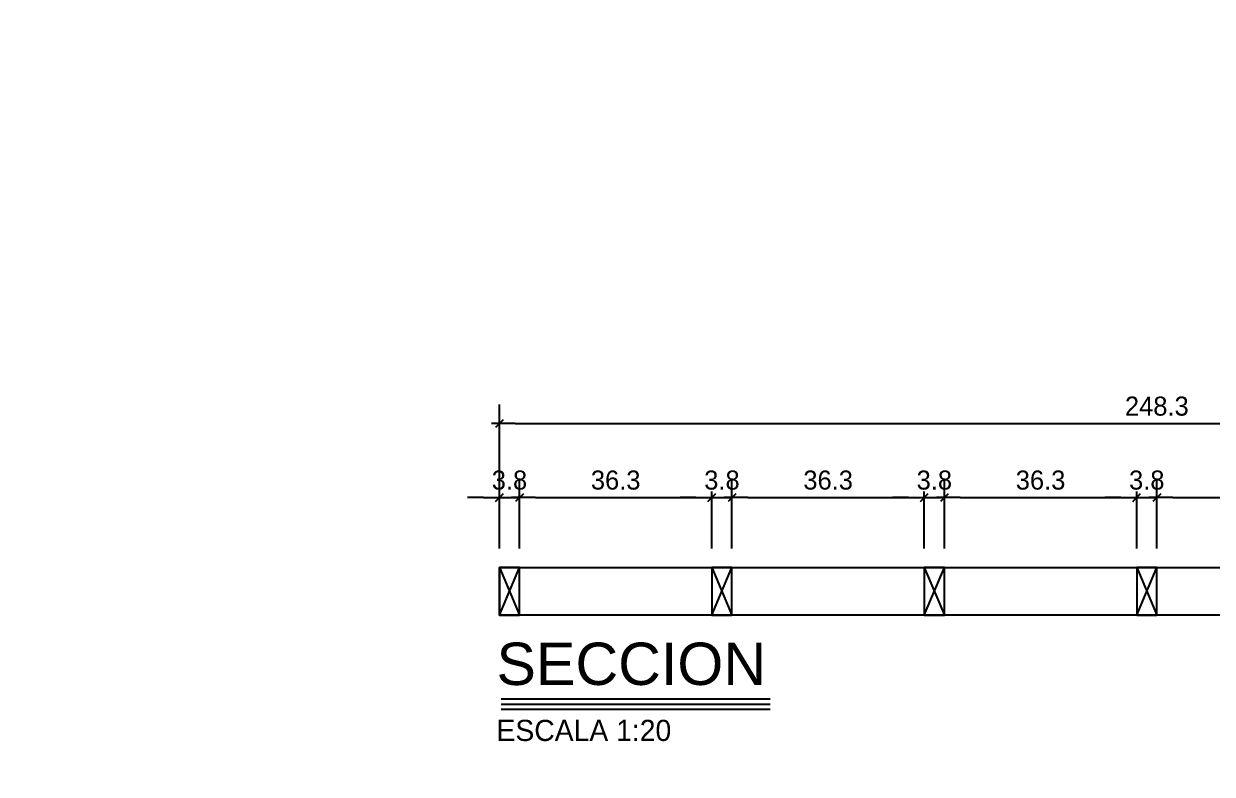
# Model space of a CAD drawing. Header units: millimetres. Extents: x 19458 to 19711, y 4351 to 4752.
# Drawn here: x 19488.969 to 19491.214, y 4521.53 to 4522.947 of the extents above; entities that cross this region are included whole.
import ezdxf
from ezdxf.enums import TextEntityAlignment as Align

# ---------------------------------------------------------------- set-up
doc = ezdxf.new("R2010")
doc.units = ezdxf.units.MM
for name, color, linetype in [('0 @ 0.2', 7, 'Continuous'), ('cotas', 1, 'Continuous'), ('cotas @ 500', 1, 'Continuous'), ('PANELES PARED', 2, 'Continuous'), ('TEXTOS TITULOS @ 0.2', 3, 'Continuous')]:
    doc.layers.add(name, color=color, linetype=linetype)
doc.styles.add('century gothic', font='GOTHIC.TTF')
doc.styles.add('COTAS SMC', font='GOTHIC.TTF')
doc.styles.add('NOTAS', font='GOTHIC.TTF')
doc.styles.add('SMCtitulos', font='sanss___.ttf')
doc.dimstyles.new('ANOTATIVE 100 SMCONSTRUCCIONES', dxfattribs={"dimscale": 0, "dimtxt": 0.18, "dimasz": 0.15, "dimexe": 0.18, "dimexo": 0.09, "dimgap": 0.1, "dimtad": 1, "dimzin": 0, "dimdsep": 46, "dimtxsty": 'century gothic', "dimblk1": 'FLECHA1', "dimblk2": 'FLECHA1', "dimsah": 1, "dimcen": 0.18, "dimdle": 0.075, "dimclrd": 1, "dimclre": 1, "dimclrt": 2, "dimaunit": 1, "dimadec": 0, "dimazin": 0, "dimtfac": 0.75, "dimtix": 1, "dimtmove": 2, "dimatfit": 3, "dimfxl": 0.09, "dimtvp": 1.5, "dimtfill": 1, "dimtolj": 1, "dimtzin": 0, "dimarcsym": 0})
doc.dimstyles.new('ANOTATIVE CM SMCONSTRUCCIONES', dxfattribs={"dimscale": 0, "dimtxt": 0.18, "dimasz": 0.15, "dimexe": 0.18, "dimexo": 0.18, "dimgap": 0.07, "dimtad": 1, "dimdec": 1, "dimlfac": 100, "dimdsep": 46, "dimtxsty": 'century gothic', "dimblk1": 'FLECHA1', "dimblk2": 'FLECHA1', "dimsah": 1, "dimcen": 0.18, "dimdle": 0.075, "dimclrd": 1, "dimclre": 1, "dimclrt": 2, "dimaunit": 1, "dimadec": 0, "dimazin": 2, "dimtfac": 0.75, "dimtdec": 1, "dimtix": 1, "dimtmove": 2, "dimatfit": 3, "dimfxl": 0.09, "dimtvp": 1.5, "dimtfill": 1, "dimtolj": 1, "dimtzin": 0, "dimarcsym": 0})
doc.dimstyles.new('PIES SMCONSTRUCCIONES', dxfattribs={"dimscale": 0, "dimtxt": 0.18, "dimasz": 0.2, "dimexe": 0.18, "dimexo": 0, "dimgap": 0.1, "dimtad": 1, "dimdec": 0, "dimlfac": 39.370079, "dimzin": 0, "dimdsep": 46, "dimlunit": 4, "dimtxsty": 'COTAS SMC', "dimblk1": 'FLECHA1', "dimblk2": 'FLECHA1', "dimsah": 1, "dimcen": 0.2, "dimdle": 0.075, "dimclrd": 1, "dimclre": 1, "dimclrt": 2, "dimaunit": 1, "dimadec": 0, "dimazin": 0, "dimtfac": 0.75, "dimtdec": 0, "dimtix": 1, "dimtmove": 2, "dimatfit": 3, "dimfxl": 0.09, "dimtvp": 1.5, "dimtfill": 1, "dimtolj": 1, "dimtzin": 0, "dimarcsym": 0})

# ---------------------------------------------------------------- blocks, each defined once
blk = doc.blocks.new('FLECHA1')
at = {"color": 4}
blk.add_line((-0.246176, -0.248081), (0.248081, 0.25), dxfattribs=at)
at = {"color": 1}
blk.add_line((-1, 0), (0.496162, 0), dxfattribs=at)
blk = doc.blocks.new('*D574')
at = {"layer": 'cotas', "color": 1, "lineweight": -2, "transparency": 16777216}
for p, q in [((19614.326, 4625.8448), (19614.326, 4700.8448)), ((19570.9836, 4550.8448), (19524.326, 4550.8448)), ((19614.326, 4548.4298), (19614.326, 4550.8448)), ((19570.5339, 4548.4298), (19524.326, 4548.4298)), ((19614.326, 4473.4298), (19614.326, 4398.4298))]:
    blk.add_line(p, q, dxfattribs=at)
at = {"layer": 'Defpoints', "color": 0, "transparency": 16777216}
for p in [(19614.326, 4550.8448), (19615.9836, 4550.8448), (19615.5339, 4548.4298)]:
    blk.add_point(p, dxfattribs=at)
at = {"layer": 'cotas', "color": 1, "lineweight": -2, "transparency": 16777216, "xscale": 75, "yscale": 75, "zscale": 75}
for p, rotation in [((19614.326, 4550.8448), 270), ((19614.326, 4548.4298), 90)]:
    blk.add_blockref('FLECHA1', p, dxfattribs=dict(at, rotation=rotation))
at = {"layer": 'cotas', "color": 2, "transparency": 16777216, "insert": (19517.3376, 4549.6373), "char_height": 90, "attachment_point": 5, "rotation": 90, "style": 'century gothic', "bg_fill": 3, "box_fill_scale": 1.1, "bg_fill_color": 256, "bg_fill_true_color": 13158600, "bg_fill_transparency": 0}
blk.add_mtext('\\A1;2.42', dxfattribs=at)
blk = doc.blocks.new('*D629')
at = {"layer": 'cotas', "color": 1, "lineweight": -2, "transparency": 16777216}
for p, q in [((19620.0128, 4651.7533), (19620.0128, 4751.7533)), ((19620.4168, 4551.7533), (19530.0128, 4551.7533)), ((19620.0128, 4550.5333), (19620.0128, 4551.7533)), ((19620.4168, 4550.5333), (19530.0128, 4550.5333)), ((19620.0128, 4450.5333), (19620.0128, 4350.5333))]:
    blk.add_line(p, q, dxfattribs=at)
at = {"layer": 'Defpoints', "color": 0, "transparency": 16777216}
for p in [(19620.0128, 4551.7533), (19620.4168, 4551.7533), (19620.4168, 4550.5333)]:
    blk.add_point(p, dxfattribs=at)
at = {"layer": 'cotas', "color": 1, "lineweight": -2, "transparency": 16777216, "xscale": 100, "yscale": 100, "zscale": 100}
for p, rotation in [((19620.0128, 4551.7533), 270), ((19620.0128, 4550.5333), 90)]:
    blk.add_blockref('FLECHA1', p, dxfattribs=dict(at, rotation=rotation))
at = {"layer": 'cotas', "color": 2, "transparency": 16777216, "insert": (19523.8809, 4551.1433), "char_height": 90, "attachment_point": 5, "rotation": 90, "style": 'COTAS SMC', "bg_fill": 3, "box_fill_scale": 1.1, "bg_fill_color": 256, "bg_fill_true_color": 13158600, "bg_fill_transparency": 0}
blk.add_mtext("\\A1;4'", dxfattribs=at)
blk = doc.blocks.new('PZ1')
at = {"layer": 'PANELES PARED'}
for p, q in [((19503.9863, 4507.8495), (19504.0243, 4507.7595)), ((19503.9863, 4507.7595), (19504.0243, 4507.8495))]:
    blk.add_line(p, q, dxfattribs=at)
blk.add_lwpolyline([(19503.9863, 4507.7595), (19504.0243, 4507.7595), (19504.0243, 4507.8495), (19503.9863, 4507.8495)], close=True, dxfattribs=at)
blk = doc.blocks.new('*U235')
at = {"color": 2}
blk.add_line((0, 0.052), (2.541, 0.052), dxfattribs=at)
at = {"color": 250}
blk.add_line((0, 0), (2.541, 0), dxfattribs=at)
at = {"color": 7}
blk.add_line((0, -0.047), (2.541, -0.047), dxfattribs=at)
at = {"color": 0, "linetype": 'ByBlock', "lineweight": -2, "style": 'NOTAS'}
for tag, p in [('1TITLE', (0.027, 1.014)), ('2TITLE', (-0.043, 0.181))]:
    blk.add_attdef(tag, p, '', height=0.3, dxfattribs=at)
blk.add_attdef('SCALE', text='', height=0.18, dxfattribs=at).set_placement((-0.043, -0.148), align=Align.TOP_LEFT)
blk = doc.blocks.new('*D238')
at = {"color": 1, "lineweight": -2, "transparency": 16777216}
for p, q in [((19489.8674, 4521.9561), (19489.8674, 4522.0883)), ((19489.9054, 4521.9561), (19489.9054, 4522.0883)), ((19489.8374, 4522.0523), (19489.8074, 4522.0523)), ((19489.8674, 4522.0523), (19489.9054, 4522.0523)), ((19489.9354, 4522.0523), (19489.9654, 4522.0523))]:
    blk.add_line(p, q, dxfattribs=at)
at = {"layer": 'Defpoints', "color": 0, "transparency": 16777216}
for p in [(19489.9054, 4522.0523), (19489.8674, 4521.9201), (19489.9054, 4521.9201)]:
    blk.add_point(p, dxfattribs=at)
at = {"color": 1, "lineweight": -2, "transparency": 16777216, "xscale": 0.03, "yscale": 0.03, "zscale": 0.03}
blk.add_blockref('FLECHA1', (19489.8674, 4522.0523), dxfattribs=at)
at = {"color": 1, "lineweight": -2, "transparency": 16777216, "xscale": 0.03, "yscale": 0.03, "zscale": 0.03, "rotation": 180}
blk.add_blockref('FLECHA1', (19489.9054, 4522.0523), dxfattribs=at)
at = {"color": 2, "transparency": 16777216, "insert": (19489.8864, 4522.0852), "char_height": 0.036, "attachment_point": 5, "style": 'century gothic', "bg_fill": 3, "box_fill_scale": 1.1, "bg_fill_color": 256, "bg_fill_true_color": 13158600, "bg_fill_transparency": 0}
blk.add_mtext('\\A1;3.8', dxfattribs=at)
blk = doc.blocks.new('*D239')
at = {"color": 1, "lineweight": -2, "transparency": 16777216}
for p, q in [((19489.9054, 4521.9561), (19489.9054, 4522.0883)), ((19490.2687, 4521.9561), (19490.2687, 4522.0883)), ((19489.9354, 4522.0523), (19490.2387, 4522.0523))]:
    blk.add_line(p, q, dxfattribs=at)
at = {"layer": 'Defpoints', "color": 0, "transparency": 16777216}
for p in [(19490.2687, 4522.0523), (19489.9054, 4521.9201), (19490.2687, 4521.9201)]:
    blk.add_point(p, dxfattribs=at)
at = {"color": 1, "lineweight": -2, "transparency": 16777216, "xscale": 0.03, "yscale": 0.03, "zscale": 0.03, "rotation": 180}
blk.add_blockref('FLECHA1', (19489.9054, 4522.0523), dxfattribs=at)
at = {"color": 1, "lineweight": -2, "transparency": 16777216, "xscale": 0.03, "yscale": 0.03, "zscale": 0.03}
blk.add_blockref('FLECHA1', (19490.2687, 4522.0523), dxfattribs=at)
at = {"color": 2, "transparency": 16777216, "insert": (19490.087, 4522.0852), "char_height": 0.036, "attachment_point": 5, "style": 'century gothic', "bg_fill": 3, "box_fill_scale": 1.1, "bg_fill_color": 256, "bg_fill_true_color": 13158600, "bg_fill_transparency": 0}
blk.add_mtext('\\A1;36.3', dxfattribs=at)
blk = doc.blocks.new('*D240')
at = {"color": 1, "lineweight": -2, "transparency": 16777216}
for p, q in [((19490.2687, 4521.9561), (19490.2687, 4522.0883)), ((19490.3067, 4521.9561), (19490.3067, 4522.0883)), ((19490.2387, 4522.0523), (19490.2087, 4522.0523)), ((19490.2687, 4522.0523), (19490.3067, 4522.0523)), ((19490.3367, 4522.0523), (19490.3667, 4522.0523))]:
    blk.add_line(p, q, dxfattribs=at)
at = {"layer": 'Defpoints', "color": 0, "transparency": 16777216}
for p in [(19490.3067, 4522.0523), (19490.2687, 4521.9201), (19490.3067, 4521.9201)]:
    blk.add_point(p, dxfattribs=at)
at = {"color": 1, "lineweight": -2, "transparency": 16777216, "xscale": 0.03, "yscale": 0.03, "zscale": 0.03}
blk.add_blockref('FLECHA1', (19490.2687, 4522.0523), dxfattribs=at)
at = {"color": 1, "lineweight": -2, "transparency": 16777216, "xscale": 0.03, "yscale": 0.03, "zscale": 0.03, "rotation": 180}
blk.add_blockref('FLECHA1', (19490.3067, 4522.0523), dxfattribs=at)
at = {"color": 2, "transparency": 16777216, "insert": (19490.2877, 4522.0852), "char_height": 0.036, "attachment_point": 5, "style": 'century gothic', "bg_fill": 3, "box_fill_scale": 1.1, "bg_fill_color": 256, "bg_fill_true_color": 13158600, "bg_fill_transparency": 0}
blk.add_mtext('\\A1;3.8', dxfattribs=at)
blk = doc.blocks.new('*D241')
at = {"color": 1, "lineweight": -2, "transparency": 16777216}
for p, q in [((19490.3067, 4521.9561), (19490.3067, 4522.0883)), ((19490.6699, 4521.9561), (19490.6699, 4522.0883)), ((19490.3367, 4522.0523), (19490.6399, 4522.0523))]:
    blk.add_line(p, q, dxfattribs=at)
at = {"layer": 'Defpoints', "color": 0, "transparency": 16777216}
for p in [(19490.6699, 4522.0523), (19490.3067, 4521.9201), (19490.6699, 4521.9201)]:
    blk.add_point(p, dxfattribs=at)
at = {"color": 1, "lineweight": -2, "transparency": 16777216, "xscale": 0.03, "yscale": 0.03, "zscale": 0.03, "rotation": 180}
blk.add_blockref('FLECHA1', (19490.3067, 4522.0523), dxfattribs=at)
at = {"color": 1, "lineweight": -2, "transparency": 16777216, "xscale": 0.03, "yscale": 0.03, "zscale": 0.03}
blk.add_blockref('FLECHA1', (19490.6699, 4522.0523), dxfattribs=at)
at = {"color": 2, "transparency": 16777216, "insert": (19490.4883, 4522.0852), "char_height": 0.036, "attachment_point": 5, "style": 'century gothic', "bg_fill": 3, "box_fill_scale": 1.1, "bg_fill_color": 256, "bg_fill_true_color": 13158600, "bg_fill_transparency": 0}
blk.add_mtext('\\A1;36.3', dxfattribs=at)
blk = doc.blocks.new('*D242')
at = {"color": 1, "lineweight": -2, "transparency": 16777216}
for p, q in [((19490.6699, 4521.9561), (19490.6699, 4522.0883)), ((19490.7079, 4521.9561), (19490.7079, 4522.0883)), ((19490.6399, 4522.0523), (19490.6099, 4522.0523)), ((19490.6699, 4522.0523), (19490.7079, 4522.0523)), ((19490.7379, 4522.0523), (19490.7679, 4522.0523))]:
    blk.add_line(p, q, dxfattribs=at)
at = {"layer": 'Defpoints', "color": 0, "transparency": 16777216}
for p in [(19490.7079, 4522.0523), (19490.6699, 4521.9201), (19490.7079, 4521.9201)]:
    blk.add_point(p, dxfattribs=at)
at = {"color": 1, "lineweight": -2, "transparency": 16777216, "xscale": 0.03, "yscale": 0.03, "zscale": 0.03}
blk.add_blockref('FLECHA1', (19490.6699, 4522.0523), dxfattribs=at)
at = {"color": 1, "lineweight": -2, "transparency": 16777216, "xscale": 0.03, "yscale": 0.03, "zscale": 0.03, "rotation": 180}
blk.add_blockref('FLECHA1', (19490.7079, 4522.0523), dxfattribs=at)
at = {"color": 2, "transparency": 16777216, "insert": (19490.6889, 4522.0852), "char_height": 0.036, "attachment_point": 5, "style": 'century gothic', "bg_fill": 3, "box_fill_scale": 1.1, "bg_fill_color": 256, "bg_fill_true_color": 13158600, "bg_fill_transparency": 0}
blk.add_mtext('\\A1;3.8', dxfattribs=at)
blk = doc.blocks.new('*D243')
at = {"color": 1, "lineweight": -2, "transparency": 16777216}
for p, q in [((19490.7079, 4521.9561), (19490.7079, 4522.0883)), ((19491.0711, 4521.9561), (19491.0711, 4522.0883)), ((19490.7379, 4522.0523), (19491.0411, 4522.0523))]:
    blk.add_line(p, q, dxfattribs=at)
at = {"layer": 'Defpoints', "color": 0, "transparency": 16777216}
for p in [(19491.0711, 4522.0523), (19490.7079, 4521.9201), (19491.0711, 4521.9201)]:
    blk.add_point(p, dxfattribs=at)
at = {"color": 1, "lineweight": -2, "transparency": 16777216, "xscale": 0.03, "yscale": 0.03, "zscale": 0.03, "rotation": 180}
blk.add_blockref('FLECHA1', (19490.7079, 4522.0523), dxfattribs=at)
at = {"color": 1, "lineweight": -2, "transparency": 16777216, "xscale": 0.03, "yscale": 0.03, "zscale": 0.03}
blk.add_blockref('FLECHA1', (19491.0711, 4522.0523), dxfattribs=at)
at = {"color": 2, "transparency": 16777216, "insert": (19490.8895, 4522.0852), "char_height": 0.036, "attachment_point": 5, "style": 'century gothic', "bg_fill": 3, "box_fill_scale": 1.1, "bg_fill_color": 256, "bg_fill_true_color": 13158600, "bg_fill_transparency": 0}
blk.add_mtext('\\A1;36.3', dxfattribs=at)
blk = doc.blocks.new('*D244')
at = {"color": 1, "lineweight": -2, "transparency": 16777216}
for p, q in [((19491.0711, 4521.9561), (19491.0711, 4522.0883)), ((19491.1091, 4521.9561), (19491.1091, 4522.0883)), ((19491.0411, 4522.0523), (19491.0111, 4522.0523)), ((19491.0711, 4522.0523), (19491.1091, 4522.0523)), ((19491.1391, 4522.0523), (19491.1691, 4522.0523))]:
    blk.add_line(p, q, dxfattribs=at)
at = {"layer": 'Defpoints', "color": 0, "transparency": 16777216}
for p in [(19491.1091, 4522.0523), (19491.0711, 4521.9201), (19491.1091, 4521.9201)]:
    blk.add_point(p, dxfattribs=at)
at = {"color": 1, "lineweight": -2, "transparency": 16777216, "xscale": 0.03, "yscale": 0.03, "zscale": 0.03}
blk.add_blockref('FLECHA1', (19491.0711, 4522.0523), dxfattribs=at)
at = {"color": 1, "lineweight": -2, "transparency": 16777216, "xscale": 0.03, "yscale": 0.03, "zscale": 0.03, "rotation": 180}
blk.add_blockref('FLECHA1', (19491.1091, 4522.0523), dxfattribs=at)
at = {"color": 2, "transparency": 16777216, "insert": (19491.0901, 4522.0852), "char_height": 0.036, "attachment_point": 5, "style": 'century gothic', "bg_fill": 3, "box_fill_scale": 1.1, "bg_fill_color": 256, "bg_fill_true_color": 13158600, "bg_fill_transparency": 0}
blk.add_mtext('\\A1;3.8', dxfattribs=at)
blk = doc.blocks.new('*D245')
at = {"color": 1, "lineweight": -2, "transparency": 16777216}
for p, q in [((19491.1091, 4521.9561), (19491.1091, 4522.0883)), ((19491.4724, 4521.9561), (19491.4724, 4522.0883)), ((19491.1391, 4522.0523), (19491.4424, 4522.0523))]:
    blk.add_line(p, q, dxfattribs=at)
at = {"layer": 'Defpoints', "color": 0, "transparency": 16777216}
for p in [(19491.4724, 4522.0523), (19491.1091, 4521.9201), (19491.4724, 4521.9201)]:
    blk.add_point(p, dxfattribs=at)
at = {"color": 1, "lineweight": -2, "transparency": 16777216, "xscale": 0.03, "yscale": 0.03, "zscale": 0.03, "rotation": 180}
blk.add_blockref('FLECHA1', (19491.1091, 4522.0523), dxfattribs=at)
at = {"color": 1, "lineweight": -2, "transparency": 16777216, "xscale": 0.03, "yscale": 0.03, "zscale": 0.03}
blk.add_blockref('FLECHA1', (19491.4724, 4522.0523), dxfattribs=at)
at = {"color": 2, "transparency": 16777216, "insert": (19491.2907, 4522.0852), "char_height": 0.036, "attachment_point": 5, "style": 'century gothic', "bg_fill": 3, "box_fill_scale": 1.1, "bg_fill_color": 256, "bg_fill_true_color": 13158600, "bg_fill_transparency": 0}
blk.add_mtext('\\A1;36.3', dxfattribs=at)
blk = doc.blocks.new('*D251')
at = {"color": 1, "lineweight": -2, "transparency": 16777216}
for p, q in [((19489.8674, 4521.9561), (19489.8674, 4522.228)), ((19492.3508, 4521.9561), (19492.3508, 4522.228)), ((19489.8974, 4522.192), (19492.3208, 4522.192))]:
    blk.add_line(p, q, dxfattribs=at)
at = {"layer": 'Defpoints', "color": 0, "transparency": 16777216}
for p in [(19492.3508, 4522.192), (19489.8674, 4521.9201), (19492.3508, 4521.9201)]:
    blk.add_point(p, dxfattribs=at)
at = {"color": 1, "lineweight": -2, "transparency": 16777216, "xscale": 0.03, "yscale": 0.03, "zscale": 0.03, "rotation": 180}
blk.add_blockref('FLECHA1', (19489.8674, 4522.192), dxfattribs=at)
at = {"color": 1, "lineweight": -2, "transparency": 16777216, "xscale": 0.03, "yscale": 0.03, "zscale": 0.03}
blk.add_blockref('FLECHA1', (19492.3508, 4522.192), dxfattribs=at)
at = {"color": 2, "transparency": 16777216, "insert": (19491.1091, 4522.2249), "char_height": 0.036, "attachment_point": 5, "style": 'century gothic', "bg_fill": 3, "box_fill_scale": 1.1, "bg_fill_color": 256, "bg_fill_true_color": 13158600, "bg_fill_transparency": 0}
blk.add_mtext('\\A1;248.3', dxfattribs=at)
blk = doc.blocks.new('*U734')
at = {"layer": 'cotas @ 500'}
dim = blk.add_linear_dim(base=(19614.3260382735, 4550.8448237801), p1=(19615.5338597089, 4548.4298237801), p2=(19615.9836080801, 4550.8448237801), angle=90, dimstyle='ANOTATIVE 100 SMCONSTRUCCIONES', override={"dimscale": 500, "dimtix": 1, "dimtofl": 1, "dimtmove": 1, "dimatfit": 1}, dxfattribs=at)
dim.commit()
dim.dimension.update_dxf_attribs({"geometry": '*D574', "text_midpoint": (19517.3375950376, 4549.6373237801)})
blk = doc.blocks.new('*U736')
at = {"layer": 'cotas @ 500'}
dim = blk.add_linear_dim(base=(19620.0128, 4551.7533), p1=(19620.4168, 4550.5333), p2=(19620.4168, 4551.7533), angle=90, dimstyle='PIES SMCONSTRUCCIONES', override={"dimscale": 500, "dimtix": 1, "dimtofl": 1, "dimtmove": 2, "dimatfit": 3}, dxfattribs=at)
dim.commit()
dim.dimension.update_dxf_attribs({"geometry": '*D629', "text_midpoint": (19523.8809, 4551.1433)})

msp = doc.modelspace()

# ---------------------------------------------------------------- block references
at = {"layer": 'cotas'}
msp.add_blockref('*U734', (0, 0), dxfattribs=at)

# ---------------------------------------------------------------- next in the draw order: block references
msp.add_blockref('*U736', (0, 0), dxfattribs=at)

# ---------------------------------------------------------------- next in the draw order: linework, layer by layer
at = {"layer": 'PANELES PARED'}
msp.add_lwpolyline([(19489.8674, 4521.9201), (19492.3508, 4521.9201), (19492.3508, 4521.8301), (19489.8674, 4521.8301)], close=True, dxfattribs=at)

# ---------------------------------------------------------------- next in the draw order: block references
for p in [(-14.1189, 14.0707), (-13.7176, 14.0707), (-13.3164, 14.0707), (-12.9152, 14.0707)]:
    msp.add_blockref('PZ1', p)
at = {"layer": 'TEXTOS TITULOS @ 0.2'}
ref = msp.add_blockref('*U235', (19489.8705, 4521.6621), dxfattribs=dict(at, xscale=0.2, yscale=0.2, zscale=0.2))
ref.add_attrib('2TITLE', 'SECCION', (19489.8619, 4521.6984), dxfattribs={"layer": '0', "color": 0, "linetype": 'ByBlock', "lineweight": -2, "height": 0.08, "style": 'SMCtitulos'})
ref.add_attrib('SCALE', 'ESCALA 1:20', dxfattribs={"layer": '0', "color": 0, "linetype": 'ByBlock', "lineweight": -2, "height": 0.04, "style": 'NOTAS'}).set_placement((19489.8619, 4521.6326), align=Align.TOP_LEFT)

# ---------------------------------------------------------------- next in the draw order: dimensions: what is measured, and where the dimension line sits
at = {"layer": '0 @ 0.2'}
dim = msp.add_linear_dim(base=(19489.9054, 4522.0523), p1=(19489.8674, 4521.9201), p2=(19489.9054, 4521.9201), dimstyle='ANOTATIVE CM SMCONSTRUCCIONES', override={"dimscale": 0.2, "dimtix": 1, "dimtofl": 1, "dimtmove": 2, "dimatfit": 3}, dxfattribs=at)
dim.commit()
dim.dimension.update_dxf_attribs({"geometry": '*D238', "text_midpoint": (19489.8864, 4522.0852)})

# ---------------------------------------------------------------- next in the draw order: dimensions: what is measured, and where the dimension line sits
dim = msp.add_linear_dim(base=(19490.2687, 4522.0523), p1=(19489.9054, 4521.9201), p2=(19490.2687, 4521.9201), dimstyle='ANOTATIVE CM SMCONSTRUCCIONES', override={"dimscale": 0.2, "dimtix": 1, "dimtofl": 1, "dimtmove": 2, "dimatfit": 3}, dxfattribs=at)
dim.commit()
dim.dimension.update_dxf_attribs({"geometry": '*D239', "text_midpoint": (19490.087, 4522.0852)})

# ---------------------------------------------------------------- next in the draw order: dimensions: what is measured, and where the dimension line sits
dim = msp.add_linear_dim(base=(19490.3067, 4522.0523), p1=(19490.2687, 4521.9201), p2=(19490.3067, 4521.9201), dimstyle='ANOTATIVE CM SMCONSTRUCCIONES', override={"dimscale": 0.2, "dimtix": 1, "dimtofl": 1, "dimtmove": 2, "dimatfit": 3}, dxfattribs=at)
dim.commit()
dim.dimension.update_dxf_attribs({"geometry": '*D240', "text_midpoint": (19490.2877, 4522.0852)})

# ---------------------------------------------------------------- next in the draw order: dimensions: what is measured, and where the dimension line sits
dim = msp.add_linear_dim(base=(19490.6699, 4522.0523), p1=(19490.3067, 4521.9201), p2=(19490.6699, 4521.9201), dimstyle='ANOTATIVE CM SMCONSTRUCCIONES', override={"dimscale": 0.2, "dimtix": 1, "dimtofl": 1, "dimtmove": 2, "dimatfit": 3}, dxfattribs=at)
dim.commit()
dim.dimension.update_dxf_attribs({"geometry": '*D241', "text_midpoint": (19490.4883, 4522.0852)})

# ---------------------------------------------------------------- next in the draw order: dimensions: what is measured, and where the dimension line sits
dim = msp.add_linear_dim(base=(19490.7079, 4522.0523), p1=(19490.6699, 4521.9201), p2=(19490.7079, 4521.9201), dimstyle='ANOTATIVE CM SMCONSTRUCCIONES', override={"dimscale": 0.2, "dimtix": 1, "dimtofl": 1, "dimtmove": 2, "dimatfit": 3}, dxfattribs=at)
dim.commit()
dim.dimension.update_dxf_attribs({"geometry": '*D242', "text_midpoint": (19490.6889, 4522.0852)})

# ---------------------------------------------------------------- next in the draw order: dimensions: what is measured, and where the dimension line sits
dim = msp.add_linear_dim(base=(19491.0711, 4522.0523), p1=(19490.7079, 4521.9201), p2=(19491.0711, 4521.9201), dimstyle='ANOTATIVE CM SMCONSTRUCCIONES', override={"dimscale": 0.2, "dimtix": 1, "dimtofl": 1, "dimtmove": 2, "dimatfit": 3}, dxfattribs=at)
dim.commit()
dim.dimension.update_dxf_attribs({"geometry": '*D243', "text_midpoint": (19490.8895, 4522.0852)})

# ---------------------------------------------------------------- next in the draw order: dimensions: what is measured, and where the dimension line sits
dim = msp.add_linear_dim(base=(19491.1091, 4522.0523), p1=(19491.0711, 4521.9201), p2=(19491.1091, 4521.9201), dimstyle='ANOTATIVE CM SMCONSTRUCCIONES', override={"dimscale": 0.2, "dimtix": 1, "dimtofl": 1, "dimtmove": 2, "dimatfit": 3}, dxfattribs=at)
dim.commit()
dim.dimension.update_dxf_attribs({"geometry": '*D244', "text_midpoint": (19491.0901, 4522.0852)})

# ---------------------------------------------------------------- next in the draw order: dimensions: what is measured, and where the dimension line sits
dim = msp.add_linear_dim(base=(19491.4724, 4522.0523), p1=(19491.1091, 4521.9201), p2=(19491.4724, 4521.9201), dimstyle='ANOTATIVE CM SMCONSTRUCCIONES', override={"dimscale": 0.2, "dimtix": 1, "dimtofl": 1, "dimtmove": 2, "dimatfit": 3}, dxfattribs=at)
dim.commit()
dim.dimension.update_dxf_attribs({"geometry": '*D245', "text_midpoint": (19491.2907, 4522.0852)})

# ---------------------------------------------------------------- next in the draw order: dimensions: what is measured, and where the dimension line sits
dim = msp.add_linear_dim(base=(19492.3508, 4522.192), p1=(19489.8674, 4521.9201), p2=(19492.3508, 4521.9201), dimstyle='ANOTATIVE CM SMCONSTRUCCIONES', override={"dimscale": 0.2, "dimtix": 1, "dimtofl": 1, "dimtmove": 2, "dimatfit": 3}, dxfattribs=at)
dim.commit()
dim.dimension.update_dxf_attribs({"geometry": '*D251', "text_midpoint": (19491.1091, 4522.2249)})

doc.saveas('drawing.dxf')
